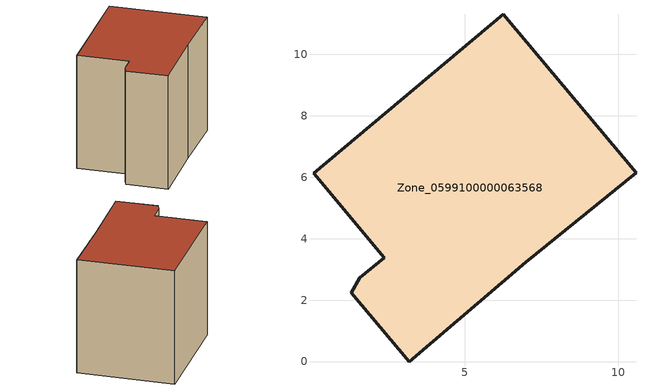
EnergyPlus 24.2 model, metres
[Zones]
Zone_0599100000063568
 floor ground (C_G): 1.58,2.72 2.37,3.38 0.07,6.13 6.25,11.3 10.57,6.15 6.98,3.23 3.18,0 1.3,2.24 z0.31
 wall outside (C_F): 1.3,2.24 3.18,0 6.98,3.23 10.57,6.15 6.25,11.3 0.07,6.13 2.37,3.38 1.58,2.72 1.3,2.24 z0.31:8.56
 roof outside (C_R): 6.25,11.3 0.07,6.13 2.37,3.38 1.58,2.72 1.3,2.24 3.18,0 6.98,3.23 10.57,6.15 z8.56
[BUILDING]
Pand.0599100000063568: North Axis=0; Terrain=City; Loads Convergence Tolerance Value=0.04; Temperature Convergence Tolerance Value=0.4; Solar Distribution=FullExterior; Maximum Number of Warmup Days=25; Minimum Number of Warmup Days=1
[Site:Location]
Rotterdam.The.Hague.AP_ZH_NLD Design_Conditions: Latitude=51.96; Longitude=4.45; Time Zone=1; Elevation=-4.5
[SITE:GROUNDTEMPERATURE:BUILDINGSURFACE]
18, 18, 18, 18, 18, 18, 18, 18, 18, 18, 18, 18
[MATERIAL] Thermal Absorptance=0.9; Solar Absorptance=0.7; Visible Absorptance=0.7
Name | Roughness | Thickness | Conductivity | Density | Specific Heat
G.TC.1946 | MediumSmooth | 0.15 | 1 | 540 | 1210
F.TC.1946 | Rough | 0.3 | 0.857143 | 1920 | 840
R.TC.1946 | MediumRough | 0.2 | 0.909091 | 1500 | 1000
[CONSTRUCTION]
C_G: G.TC.1946
C_F: F.TC.1946
C_R: R.TC.1946
[ZONE]
Zone_0599100000063568: Type=1; Multiplier=1; Ceiling Height=Autocalculate; Volume=Autocalculate; Floor Area=autocalculate; Part of Total Floor Area=Yes
[ZONEINFILTRATION:DESIGNFLOWRATE]
Infil_Zone_0599100000063568: Zone or ZoneList or Space or SpaceList=Zone_0599100000063568; Schedule=AlwaysOn; Design Flow Rate Calculation Method=Flow/Area; Flow Rate per Floor Area=0.003; Constant Term Coefficient=1; Temperature Term Coefficient=0; Velocity Term Coefficient=0; Velocity Squared Term Coefficient=0
[HVACTEMPLATE:ZONE:IDEALLOADSAIRSYSTEM]
Zone_0599100000063568: Maximum Heating Supply Air Temperature=50; Minimum Cooling Supply Air Temperature=13; Maximum Heating Supply Air Humidity Ratio=0.0156; Minimum Cooling Supply Air Humidity Ratio=0.0077; Heating Limit=NoLimit; Cooling Limit=NoLimit; Dehumidification Control Type=ConstantSensibleHeatRatio; Cooling Sensible Heat Ratio=0.7; Dehumidification Setpoint=60; Humidification Control Type=None; Humidification Setpoint=30; Outdoor Air Method=None; Outdoor Air Flow Rate per Person=0.00944; Outdoor Air Flow Rate per Zone Floor Area=0; Outdoor Air Flow Rate per Zone=0; Demand Controlled Ventilation Type=None; Outdoor Air Economizer Type=NoEconomizer; Heat Recovery Type=None; Sensible Heat Recovery Effectiveness=0.7; Latent Heat Recovery Effectiveness=0.65
[ZONECONTROL:THERMOSTAT]
ThermostatControl_Zone_0599100000063568: Zone or ZoneList=Zone_0599100000063568; Control Type Schedule=DualSetpointControlType; Control 1=Thermostat_Zone_0599100000063568; Temperature Difference Between Cutout And Setpoint=0
[THERMOSTATSETPOINT:DUALSETPOINT]
Thermostat_Zone_0599100000063568: Heating Setpoint Temperature Schedule=HeatingSetpoint_Zone_0599100000063568; Cooling Setpoint Temperature Schedule=CoolingSetpoint_Zone_0599100000063568
[SCHEDULE:COMPACT]
HeatingSetpoint_Zone_0599100000063568: Through: 12/31, For: AllDays, Until: 24:00, 21
CoolingSetpoint_Zone_0599100000063568: Through: 12/31, For: AllDays, Until: 24:00, 24
DualSetpointControlType: Through: 12/31, For: AllDays, Until: 24:00, 4
AlwaysOn: Through: 12/31, For: AllDays, Until: 24:00, 1
